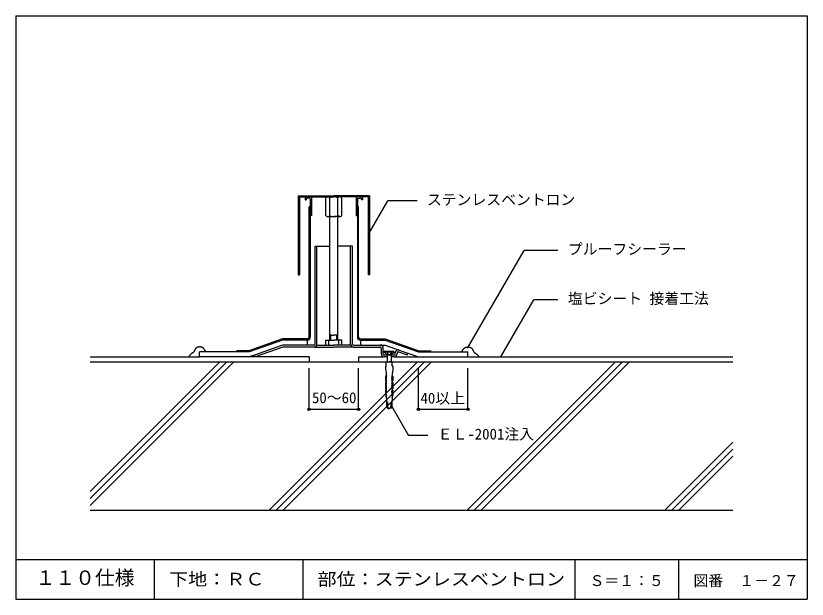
# Model space of a CAD drawing. Units: millimetres, scale not verified. Extents: x -405 to 395, y -614 to 616.
# Drawn here: x -405 to 395, y -614 to -24 of the extents above; entities that cross this region are included whole.
import ezdxf
from ezdxf.enums import TextEntityAlignment as Align

# ---------------------------------------------------------------- set-up
doc = ezdxf.new("R2010")
doc.units = ezdxf.units.MM
doc.header["$LTSCALE"] = 5
doc.header["$PDMODE"] = 32
doc.header["$PDSIZE"] = 2.5
doc.linetypes.add('DASHED3', pattern=[4, 3, -1])
for name, color, linetype in [('2-1', 4, 'Continuous'), ('2-2_in line', 7, 'Continuous'), ('2-3', 3, 'Continuous'), ('2-4_out line', 2, 'Continuous'), ('2-7_ビス', 7, 'Continuous'), ('2-8_drain他', 4, 'Continuous'), ('2-A_moji', 7, 'Continuous'), ('2-B_dim', 7, 'Continuous'), ('2-E_con他', 4, 'Continuous'), ('F-2', 7, 'Continuous'), ('F-5', 6, 'Continuous'), ('F-7', 1, 'Continuous'), ('F-A', 7, 'Continuous')]:
    doc.layers.add(name, color=color, linetype=linetype)
doc.styles.add('HG丸ｺﾞｼｯｸM-PRO', font='')
doc.styles.add('ＭＳ ゴシック', font='')
doc.styles.get('HG丸ｺﾞｼｯｸM-PRO').set_extended_font_data('HG丸ｺﾞｼｯｸM-PRO')
doc.styles.get('ＭＳ ゴシック').set_extended_font_data('MS Gothic')

msp = doc.modelspace()

# ---------------------------------------------------------------- linework, layer by layer
at = {"layer": '2-1'}
for p, q in [((-91.669, -226.539), (-91.669, -208.539)), ((-87.669, -226.539), (-87.669, -208.539)), ((-87.669, -352.423), (-87.669, -211.373)), ((-79.669, -226.539), (-79.669, -208.539)), ((-79.669, -352.423), (-79.669, -211.373)), ((-75.669, -226.539), (-75.669, -208.539)), ((-89.669, -227.539), (-83.669, -227.539)), ((-77.669, -227.539), (-83.669, -227.539)), ((-100.669, -257.423), (-87.669, -257.423)), ((-66.669, -257.423), (-79.669, -257.423)), ((-86.669, -347.423), (-83.669, -347.423)), ((-80.669, -347.423), (-83.669, -347.423)), ((-103.669, -359.423), (-83.669, -359.423)), ((-100.841, -357.423), (-83.669, -357.423)), ((-88.669, -357.423), (-88.669, -352.423)), ((-66.498, -357.423), (-83.669, -357.423)), ((-63.669, -359.423), (-83.669, -359.423)), ((-78.669, -357.423), (-78.669, -352.423))]:
    msp.add_line(p, q, dxfattribs=at)
for points in [[(-86.669, -352.423), (-86.669, -347.423), (-87.669, -346.846)], [(-80.669, -352.423), (-80.669, -347.423), (-79.669, -346.846)], [(-91.669, -357.423), (-91.669, -352.423), (-83.669, -352.423)], [(-75.669, -357.423), (-75.669, -352.423), (-83.669, -352.423)]]:
    msp.add_lwpolyline(points, dxfattribs=at)
for centre, radius, start, end in [((-89.669, -210.039), 2.5, 36.8699, 143.1301), ((-83.669, -216.039), 8.5, 90, 118.07249), ((-83.669, -216.039), 8.5, 61.92751, 90), ((-77.669, -210.039), 2.5, 36.8699, 143.1301), ((-89.669, -225.039), 2.5, 216.8699, 323.1301), ((-83.669, -219.039), 8.5, 241.92751, 270), ((-83.669, -219.039), 8.5, 270, 298.07249), ((-77.669, -225.039), 2.5, 216.8699, 323.1301)]:
    msp.add_arc(centre, radius, start, end, dxfattribs=at)
at = {"layer": '2-2_in line'}
for p, q in [((-110.669, -352.423), (-110.669, -357.423)), ((-56.669, -352.423), (-56.669, -357.423)), ((-36.669, -357.423), (-31.794, -357.423)), ((-31.794, -357.423), (-17.664, -362.447)), ((-163.995, -367.539), (-169.294, -369.423)), ((-8.969, -365.539), (1.956, -369.423)), ((-330.132, -374.423), (319.868, -374.423)), ((-108.669, -369.423), (-219.294, -369.423)), ((-58.669, -369.423), (-32.669, -369.423)), ((-22.669, -369.423), (51.956, -369.423))]:
    msp.add_line(p, q, dxfattribs=at)
at = {"layer": '2-3'}
for p, q in [((-119.669, -206.339), (-83.669, -206.339)), ((-119.669, -206.339), (-119.669, -286.339)), ((-119.669, -207.539), (-83.669, -207.539)), ((-118.469, -207.539), (-118.469, -286.339)), ((-47.669, -206.339), (-83.669, -206.339)), ((-47.669, -207.539), (-83.669, -207.539)), ((-48.869, -207.539), (-48.869, -286.339)), ((-47.669, -206.339), (-47.669, -286.339)), ((-112.751, -208.539), (-112.751, -210.539)), ((-112.751, -210.539), (-111.551, -210.539)), ((-111.551, -209.739), (-111.551, -210.539)), ((-108.469, -208.739), (-110.551, -208.739)), ((-107.469, -209.739), (-107.469, -349.223)), ((-106.269, -208.539), (-106.269, -226.339)), ((-61.069, -208.539), (-61.069, -226.339)), ((-59.869, -209.739), (-59.869, -349.223)), ((-58.869, -208.739), (-56.788, -208.739)), ((-55.788, -209.739), (-55.788, -210.539)), ((-54.588, -210.539), (-55.788, -210.539)), ((-54.588, -208.539), (-54.588, -210.539)), ((-107.469, -217.539), (-108.669, -217.539)), ((-108.669, -349.173), (-108.669, -217.539)), ((-59.869, -217.539), (-58.669, -217.539)), ((-58.669, -349.173), (-58.669, -217.539)), ((-106.269, -226.339), (-107.469, -226.339)), ((-61.069, -226.339), (-59.869, -226.339)), ((-102.669, -356.423), (-102.669, -257.423)), ((-102.669, -257.423), (-100.669, -257.423)), ((-100.669, -356.423), (-100.669, -257.423)), ((-66.669, -356.423), (-66.669, -257.423)), ((-64.669, -257.423), (-66.669, -257.423)), ((-64.669, -356.423), (-64.669, -257.423)), ((-119.669, -286.339), (-118.469, -286.339)), ((-47.669, -286.339), (-48.869, -286.339)), ((-135.669, -351.173), (-169.56, -363.223)), ((-110.669, -351.173), (-135.669, -351.173)), ((-56.669, -351.173), (-31.669, -351.173)), ((-31.669, -351.173), (2.221, -363.223)), ((-135.603, -352.423), (-169.353, -364.423)), ((-135.544, -357.423), (-163.995, -367.539)), ((-135.2, -359.423), (-163.325, -369.423)), ((-110.669, -352.423), (-135.603, -352.423)), ((-103.669, -357.423), (-135.544, -357.423)), ((-103.669, -359.423), (-135.2, -359.423)), ((-63.669, -357.423), (-36.669, -357.423)), ((-63.669, -359.423), (-36.669, -359.423)), ((-56.669, -352.423), (-31.736, -352.423)), ((-31.736, -352.423), (2.014, -364.423)), ((-181.669, -364.423), (-181.669, -363.223)), ((-169.56, -363.223), (-181.669, -363.223)), ((-169.353, -364.423), (-181.669, -364.423)), ((-163.325, -369.423), (-163.995, -367.539)), ((-35.669, -360.423), (-35.669, -366.423)), ((-33.669, -366.423), (-33.669, -360.423)), ((-32.669, -367.423), (-22.669, -367.423)), ((-21.669, -366.423), (-21.669, -365.274)), ((-19.669, -365.274), (-19.669, -366.423)), ((-18.334, -364.332), (-9.639, -367.423)), ((-17.664, -362.447), (-8.969, -365.539)), ((-9.639, -367.423), (-8.969, -365.539)), ((2.014, -364.423), (14.331, -364.423)), ((2.221, -363.223), (14.331, -363.223)), ((14.331, -364.423), (14.331, -363.223)), ((-29.669, -369.423), (-32.669, -369.423)), ((-22.669, -369.423), (-25.669, -369.423)), ((-330.132, -524.423), (319.868, -524.423))]:
    msp.add_line(p, q, dxfattribs=at)
for centre, radius, start, end in [((-111.751, -208.539), 1, 90, 180), ((-107.269, -208.539), 1, 0, 90), ((-60.069, -208.539), 1, 90, 180), ((-55.588, -208.539), 1, 0, 90), ((-110.551, -209.739), 1, 90, 180), ((-108.469, -209.739), 1, 0, 90), ((-58.869, -209.739), 1, 90, 180), ((-56.788, -209.739), 1, 0, 90), ((-110.669, -349.173), 2, 270, 0), ((-110.669, -349.223), 3.2, 270, 0), ((-56.669, -349.223), 3.2, 180, 270), ((-56.669, -349.173), 2, 180, 270), ((-103.669, -356.423), 3, 270, 0), ((-103.669, -356.423), 1, 270, 0), ((-63.669, -356.423), 3, 180, 270), ((-63.669, -356.423), 1, 180, 270), ((-36.669, -360.423), 3, 0, 90), ((-36.669, -360.423), 1, 0, 90), ((-32.669, -366.423), 3, 180, 270), ((-32.669, -366.423), 1, 180, 270), ((-22.669, -366.423), 3, 270, 0), ((-22.669, -366.423), 1, 270, 0), ((-18.669, -365.274), 3, 70.42687, 180), ((-18.669, -365.274), 1, 70.42687, 180)]:
    msp.add_arc(centre, radius, start, end, dxfattribs=at)
at = {"layer": '2-4_out line'}
for p, q in [((-181.669, -364.423), (-219.294, -364.423)), ((-219.294, -369.423), (-219.294, -364.423)), ((14.331, -364.423), (51.956, -364.423)), ((51.956, -369.423), (51.956, -364.423)), ((-330.132, -369.423), (-219.294, -369.423)), ((51.956, -369.423), (319.868, -369.423))]:
    msp.add_line(p, q, dxfattribs=at)
at = {"layer": '2-7_ビス'}
for p, q in [((-32.669, -364.048), (-32.669, -364.548)), ((-32.669, -364.548), (-29.794, -367.423)), ((-22.669, -364.548), (-32.669, -364.548)), ((-25.544, -367.423), (-29.794, -367.423)), ((-29.669, -367.423), (-29.669, -374.423)), ((-25.669, -367.423), (-25.669, -374.423)), ((-22.669, -364.548), (-25.544, -367.423)), ((-30.838, -394.048), (-30.838, -394.048)), ((-30.838, -394.048), (-30.838, -394.048)), ((-24.501, -394.048), (-24.501, -394.048)), ((-24.501, -394.048), (-24.501, -394.048)), ((-30.839, -409.715), (-30.405, -410.539)), ((-24.5, -409.715), (-24.934, -410.539))]:
    msp.add_line(p, q, dxfattribs=at)
at = {"layer": '2-7_ビス', "linetype": 'DASHED3'}
for p, q in [((-30.219, -364.548), (-30.219, -364.048)), ((-30.219, -364.548), (-29.137, -366.423)), ((-25.119, -364.548), (-26.202, -366.423)), ((-25.119, -364.548), (-25.119, -364.048))]:
    msp.add_line(p, q, dxfattribs=at)
at = {"layer": '2-7_ビス'}
for points in [[(-22.669, -364.548), (-22.669, -364.048), (-32.669, -364.048)], [(-30.669, -378.519), (-30.669, -374.423), (-27.669, -374.423)], [(-24.669, -378.519), (-24.669, -374.423), (-27.669, -374.423)], [(-30.669, -378.519), (-31.419, -379.343), (-31.419, -381.442), (-30.871, -385.56), (-30.629, -385.967), (-30.669, -385.967), (-30.669, -387.781), (-30.236, -388.606)], [(-24.669, -378.519), (-23.919, -379.343), (-23.919, -381.442), (-24.468, -385.56), (-24.71, -385.967), (-24.669, -385.967), (-24.669, -387.781), (-25.102, -388.606)], [(-30.366, -388.853), (-31.344, -388.853), (-31.344, -393.087), (-30.843, -394.048), (-30.838, -394.048)], [(-30.298, -390.172), (-30.806, -389.348), (-30.806, -388.853)], [(-30.298, -391.739), (-30.806, -390.915), (-30.806, -390.437), (-30.457, -390.42)], [(-30.355, -393.306), (-30.806, -392.481), (-30.806, -392.004), (-30.458, -391.987)], [(-25.041, -390.172), (-24.533, -389.348), (-24.533, -388.853)], [(-25.041, -391.739), (-24.533, -390.915), (-24.533, -390.437), (-24.882, -390.42)], [(-24.984, -393.306), (-24.533, -392.481), (-24.533, -392.004), (-24.881, -391.987)], [(-24.973, -388.853), (-23.994, -388.853), (-23.994, -393.087), (-24.496, -394.048), (-24.501, -394.048)], [(-30.806, -395.12), (-31.344, -395.12), (-31.344, -400.917), (-30.838, -401.881)], [(-30.838, -394.048), (-30.835, -393.57), (-30.517, -393.553)], [(-30.298, -396.439), (-30.806, -395.615), (-30.806, -395.12)], [(-30.298, -398.006), (-30.806, -397.181), (-30.806, -396.704), (-30.458, -396.687)], [(-30.298, -399.572), (-30.806, -398.748), (-30.806, -398.27), (-30.458, -398.253)], [(-30.355, -401.139), (-30.806, -400.315), (-30.806, -399.837), (-30.458, -399.82)], [(-25.041, -396.439), (-24.533, -395.615), (-24.533, -395.12)], [(-25.041, -398.006), (-24.533, -397.181), (-24.533, -396.704), (-24.881, -396.687)], [(-25.041, -399.572), (-24.533, -398.748), (-24.533, -398.27), (-24.881, -398.253)], [(-24.984, -401.139), (-24.533, -400.315), (-24.533, -399.837), (-24.881, -399.82)], [(-24.501, -394.048), (-24.504, -393.57), (-24.822, -393.553)], [(-24.533, -395.12), (-23.994, -395.12), (-23.994, -400.917), (-24.501, -401.881)], [(-30.806, -402.953), (-31.344, -402.953), (-31.344, -406.201), (-30.839, -409.715), (-30.838, -409.237), (-30.529, -409.22)], [(-30.838, -401.881), (-30.835, -401.404), (-30.514, -401.387)], [(-30.385, -408.972), (-30.835, -408.148), (-30.833, -407.67), (-30.511, -407.653)], [(-30.362, -407.406), (-30.826, -406.581), (-30.822, -406.104), (-30.488, -406.087)], [(-30.33, -405.839), (-30.81, -405.015), (-30.806, -404.537), (-30.458, -404.52)], [(-30.298, -404.272), (-30.806, -403.448), (-30.806, -402.953)], [(-25.041, -404.272), (-24.533, -403.448), (-24.533, -402.953)], [(-25.009, -405.839), (-24.528, -405.015), (-24.533, -404.537), (-24.881, -404.52)], [(-24.977, -407.406), (-24.513, -406.581), (-24.517, -406.104), (-24.851, -406.087)], [(-24.954, -408.972), (-24.504, -408.148), (-24.506, -407.67), (-24.828, -407.653)], [(-24.501, -401.881), (-24.504, -401.404), (-24.825, -401.387)], [(-24.533, -402.953), (-23.994, -402.953), (-23.994, -406.201), (-24.5, -409.715), (-24.501, -409.237), (-24.81, -409.22)], [(-30.535, -410.787), (-30.669, -410.787), (-30.669, -411.57), (-30.519, -411.57), (-30.519, -413.178), (-30.513, -413.178)], [(-30.463, -413.508), (-30.463, -419.458), (-30.022, -420.109), (-29.019, -421.423), (-28.87, -421.423), (-29.955, -419.458), (-29.955, -415.487)], [(-29.372, -415.487), (-29.372, -419.458), (-28.287, -421.423), (-27.669, -421.423)], [(-25.967, -415.487), (-25.967, -419.458), (-27.052, -421.423), (-27.669, -421.423)], [(-24.876, -413.508), (-24.876, -419.458), (-25.317, -420.109), (-26.319, -421.423), (-26.469, -421.423), (-25.384, -419.458), (-25.384, -415.487)], [(-24.804, -410.787), (-24.669, -410.787), (-24.669, -411.57), (-24.819, -411.57), (-24.819, -413.178), (-24.826, -413.178)]]:
    msp.add_lwpolyline(points, dxfattribs=at)
at = {"layer": '2-7_ビス', "linetype": 'DASHED3'}
msp.add_arc((-27.669, -365.313), 1.84, 217.11751, 322.88248, dxfattribs=at)
at = {"layer": '2-7_ビス'}
for centre, major_axis, start_param, end_param in [((-30.505, -390.197), (0, -0.229), 0.2312026, 1.6765256), ((-30.505, -391.763), (0, -0.229), 0.2312026, 1.6765256), ((-30.377, -388.681), (0, -0.172), 0.06848, 2.1628795), ((-24.962, -388.681), (0, -0.172), 4.1203058, 6.2147054), ((-24.834, -390.197), (0, -0.229), 4.6066597, 6.0519827), ((-24.834, -391.763), (0, -0.229), 4.6066597, 6.0519827), ((-30.86, -394.584), (0, -0.536), 0.0442118, 3.0973809), ((-30.562, -393.33), (0, -0.229), 0.2312026, 1.6765256), ((-30.505, -396.463), (0, -0.229), 0.2312026, 1.6765256), ((-30.505, -398.03), (0, -0.229), 0.2312026, 1.6765256), ((-30.505, -399.597), (0, -0.229), 0.2312026, 1.6765256), ((-24.834, -396.463), (0, -0.229), 4.6066597, 6.0519827), ((-24.834, -398.03), (0, -0.229), 4.6066597, 6.0519827), ((-24.834, -399.597), (0, -0.229), 4.6066597, 6.0519827), ((-24.777, -393.33), (0, -0.229), 4.6066597, 6.0519827), ((-24.479, -394.584), (0, -0.536), 3.1858044, 6.2389735), ((-30.86, -402.417), (0, -0.536), 0.0442118, 3.0973809), ((-30.57, -407.43), (0, -0.229), 0.2312026, 1.6765256), ((-30.563, -401.163), (0, -0.229), 0.2312026, 1.6765256), ((-30.538, -405.863), (0, -0.229), 0.2312026, 1.6765256), ((-30.505, -404.297), (0, -0.229), 0.2312026, 1.6765256), ((-24.834, -404.297), (0, -0.229), 4.6066597, 6.0519827), ((-24.801, -405.863), (0, -0.229), 4.6066597, 6.0519827), ((-24.776, -401.163), (0, -0.229), 4.6066597, 6.0519827), ((-24.769, -407.43), (0, -0.229), 4.6066597, 6.0519827), ((-24.479, -402.417), (0, -0.536), 3.1858044, 6.2389735), ((-30.592, -408.997), (0, -0.229), 0.2312026, 1.6765256), ((-30.548, -410.613), (0, -0.174), 0.0818475, 2.1771705), ((-31.189, -413.472), (0, -0.8), 1.5261677, 1.947508), ((-29.664, -415.497), (0, -0.321), 1.5390306, 4.6806232), ((-25.675, -415.497), (0, -0.321), 1.6025621, 4.7441547), ((-24.747, -408.997), (0, -0.229), 4.6066597, 6.0519827), ((-24.791, -410.613), (0, -0.174), 4.1060148, 6.2013378), ((-24.15, -413.472), (0, -0.8), 4.3356773, 4.7570176)]:
    msp.add_ellipse(centre, major_axis=major_axis, ratio=0.909574, start_param=start_param, end_param=end_param, dxfattribs=at)
at = {"layer": '2-8_drain他', "color": 7}
for p, q in [((-108.669, -369.423), (-108.669, -374.423)), ((-58.669, -369.423), (-58.669, -374.423))]:
    msp.add_line(p, q, dxfattribs=at)
for points in [[(-217.692, -359.452), (-217.901, -359.412), (-218.112, -359.379), (-218.235, -359.362), (-218.383, -359.343), (-218.639, -359.316), (-218.896, -359.297), (-219.152, -359.288), (-219.407, -359.289), (-219.661, -359.303), (-219.808, -359.318), (-219.915, -359.332), (-220.099, -359.361), (-220.283, -359.395), (-220.467, -359.433), (-220.651, -359.473), (-220.836, -359.513), (-220.944, -359.536), (-221.066, -359.562), (-221.276, -359.605), (-221.486, -359.651), (-221.693, -359.704), (-221.896, -359.766), (-222.092, -359.842), (-222.203, -359.893), (-222.302, -359.947), (-222.467, -360.05), (-222.626, -360.166), (-222.776, -360.294), (-222.919, -360.432), (-223.055, -360.577), (-223.131, -360.664), (-223.215, -360.766), (-223.353, -360.947), (-223.483, -361.134), (-223.607, -361.324), (-223.724, -361.518), (-223.837, -361.714), (-223.901, -361.829), (-223.968, -361.952)], [(-213.297, -364.423), (-213.316, -364.292), (-213.349, -364.067), (-213.386, -363.844), (-213.431, -363.624), (-213.487, -363.407), (-213.556, -363.195), (-213.603, -363.075), (-213.644, -362.983), (-213.723, -362.828), (-213.81, -362.676), (-213.904, -362.527), (-214.004, -362.382), (-214.109, -362.239), (-214.171, -362.158), (-214.245, -362.063), (-214.376, -361.902), (-214.508, -361.745), (-214.644, -361.589), (-214.781, -361.436), (-214.92, -361.284), (-215.001, -361.197), (-215.087, -361.106), (-215.236, -360.95), (-215.388, -360.797), (-215.543, -360.646), (-215.702, -360.5), (-215.865, -360.359), (-215.963, -360.279), (-216.05, -360.21), (-216.205, -360.096), (-216.364, -359.988), (-216.527, -359.887), (-216.695, -359.795), (-216.866, -359.711), (-216.968, -359.667), (-217.081, -359.623), (-217.281, -359.556), (-217.485, -359.499), (-217.692, -359.452)], [(45.958, -364.423), (45.977, -364.292), (46.01, -364.067), (46.047, -363.844), (46.093, -363.624), (46.148, -363.407), (46.217, -363.195), (46.264, -363.075), (46.305, -362.983), (46.384, -362.828), (46.471, -362.676), (46.565, -362.527), (46.665, -362.382), (46.77, -362.239), (46.832, -362.158), (46.906, -362.063), (47.037, -361.902), (47.17, -361.745), (47.305, -361.589), (47.442, -361.436), (47.581, -361.284), (47.662, -361.197), (47.748, -361.106), (47.897, -360.95), (48.049, -360.797), (48.204, -360.646), (48.363, -360.5), (48.526, -360.359), (48.624, -360.279), (48.711, -360.21), (48.866, -360.096), (49.025, -359.988), (49.188, -359.887), (49.356, -359.795), (49.527, -359.711), (49.629, -359.667), (49.742, -359.623), (49.942, -359.556), (50.146, -359.499), (50.353, -359.452)], [(50.353, -359.452), (50.562, -359.412), (50.773, -359.379), (50.896, -359.362), (51.044, -359.343), (51.3, -359.316), (51.557, -359.297), (51.813, -359.288), (52.068, -359.289), (52.322, -359.303), (52.469, -359.318), (52.576, -359.332), (52.76, -359.361), (52.944, -359.395), (53.128, -359.433), (53.312, -359.473), (53.497, -359.513), (53.605, -359.536), (53.727, -359.562), (53.938, -359.605), (54.147, -359.651), (54.354, -359.704), (54.557, -359.766), (54.753, -359.842), (54.864, -359.893), (54.963, -359.947), (55.129, -360.05), (55.287, -360.166), (55.437, -360.294), (55.581, -360.432), (55.716, -360.577), (55.792, -360.664), (55.876, -360.766), (56.014, -360.947), (56.144, -361.134), (56.268, -361.324), (56.385, -361.518), (56.498, -361.714), (56.562, -361.829), (56.629, -361.952)], [(-228.959, -367.298), (-229.122, -367.471), (-229.213, -367.575), (-229.265, -367.637), (-229.351, -367.747), (-229.433, -367.859), (-229.511, -367.975), (-229.584, -368.093), (-229.651, -368.214), (-229.687, -368.286), (-229.734, -368.388), (-229.805, -368.566), (-229.867, -368.749), (-229.921, -368.935), (-229.971, -369.123), (-230.016, -369.313), (-230.042, -369.423)], [(-223.968, -361.952), (-224.082, -362.165), (-224.194, -362.379), (-224.305, -362.594), (-224.416, -362.81), (-224.527, -363.026), (-224.592, -363.152), (-224.681, -363.321), (-224.837, -363.61), (-225.001, -363.895), (-225.176, -364.172), (-225.365, -364.438), (-225.57, -364.691), (-225.698, -364.83), (-225.744, -364.877), (-225.826, -364.957), (-225.91, -365.034), (-225.997, -365.108), (-226.086, -365.179), (-226.177, -365.247), (-226.231, -365.284), (-226.321, -365.344), (-226.479, -365.44), (-226.64, -365.532), (-226.803, -365.62), (-226.966, -365.709), (-227.127, -365.801), (-227.219, -365.857), (-227.311, -365.916), (-227.467, -366.024), (-227.619, -366.137), (-227.769, -366.254), (-227.916, -366.375), (-228.062, -366.497), (-228.147, -366.568), (-228.252, -366.658), (-228.434, -366.813), (-228.613, -366.97), (-228.789, -367.131), (-228.959, -367.298)], [(56.629, -361.952), (56.743, -362.165), (56.855, -362.379), (56.966, -362.594), (57.077, -362.81), (57.188, -363.026), (57.253, -363.152), (57.342, -363.321), (57.498, -363.61), (57.662, -363.895), (57.837, -364.172), (58.026, -364.438), (58.231, -364.691), (58.359, -364.83), (58.405, -364.877), (58.487, -364.957), (58.571, -365.034), (58.658, -365.108), (58.747, -365.179), (58.838, -365.247), (58.892, -365.284), (58.982, -365.344), (59.14, -365.44), (59.301, -365.532), (59.464, -365.62), (59.627, -365.709), (59.788, -365.801), (59.88, -365.857), (59.972, -365.916), (60.128, -366.024), (60.28, -366.137), (60.43, -366.254), (60.577, -366.375), (60.723, -366.497), (60.808, -366.568), (60.914, -366.658), (61.095, -366.813), (61.274, -366.97), (61.45, -367.131), (61.62, -367.298)], [(61.62, -367.298), (61.783, -367.471), (61.874, -367.575), (61.926, -367.637), (62.012, -367.747), (62.094, -367.859), (62.172, -367.975), (62.245, -368.093), (62.312, -368.214), (62.348, -368.286), (62.395, -368.388), (62.466, -368.566), (62.528, -368.749), (62.583, -368.935), (62.632, -369.123), (62.677, -369.313), (62.703, -369.423)]]:
    msp.add_lwpolyline(points, dxfattribs=at)
at = {"layer": '2-A_moji'}
for p, q in [((-48.929, -245.78), (-29.215, -211.634)), ((0.449, -211.634), (-29.215, -211.634)), ((51.544, -360.687), (108.731, -261.634)), ((142.929, -261.634), (108.731, -261.634)), ((85.034, -369.423), (118.399, -311.634)), ((142.929, -311.634), (118.399, -311.634)), ((-26.269, -417.232), (-8.084, -448.73)), ((11.331, -448.73), (-8.084, -448.73))]:
    msp.add_line(p, q, dxfattribs=at)
at = {"layer": '2-B_dim'}
for p, q in [((-108.669, -422.415), (-108.669, -380.887)), ((-58.669, -422.415), (-58.669, -380.887)), ((1.956, -422.415), (1.956, -380.887)), ((-108.669, -422.415), (-58.669, -422.415))]:
    msp.add_line(p, q, dxfattribs=at)
msp.add_lwpolyline([(1.956, -422.415), (51.956, -422.415), (51.956, -380.887)], dxfattribs=at)
for p in [(-108.669, -422.415), (-58.669, -422.415)]:
    msp.add_point(p, dxfattribs=at)
at = {"layer": '2-B_dim', "color": 1}
for p in [(1.956, -422.415), (51.956, -422.415)]:
    msp.add_point(p, dxfattribs=at)
at = {"layer": '2-E_con他'}
for p, q in [((-330.132, -505.594), (-198.961, -374.423)), ((-330.132, -519.736), (-184.819, -374.423)), ((-330.132, -512.665), (-191.89, -374.423)), ((-148.961, -524.423), (1.039, -374.423)), ((-141.89, -524.423), (8.11, -374.423)), ((-134.819, -524.423), (15.181, -374.423)), ((51.039, -524.423), (201.039, -374.423)), ((58.11, -524.423), (208.11, -374.423)), ((65.181, -524.423), (215.181, -374.423)), ((251.039, -524.423), (319.868, -455.594)), ((258.11, -524.423), (319.868, -462.665)), ((265.181, -524.423), (319.868, -469.736))]:
    msp.add_line(p, q, dxfattribs=at)
at = {"layer": 'F-2'}
for p, q in [((-115.132, -574.423), (-115.132, -614.423)), ((159.868, -574.423), (159.868, -614.423)), ((264.868, -574.423), (264.868, -614.423))]:
    msp.add_line(p, q, dxfattribs=at)
at = {"layer": 'F-5'}
for p, q in [((-405.132, -574.423), (394.868, -574.423)), ((-265.132, -574.423), (-265.132, -614.423))]:
    msp.add_line(p, q, dxfattribs=at)
at = {"layer": 'F-7'}
for p, q in [((-405.132, -24.423), (394.868, -24.423)), ((-405.132, -24.423), (-405.132, -614.423)), ((394.868, -24.423), (394.868, -614.423)), ((-405.132, -614.423), (394.868, -614.423))]:
    msp.add_line(p, q, dxfattribs=at)

# ---------------------------------------------------------------- texts
at = {"layer": '2-A_moji', "style": 'ＭＳ ゴシック'}
for s, p in [('ステンレスベントロン', (10.449, -219.134)), ('プルーフシーラー', (152.929, -269.134)), ('塩ビシート 接着工法', (152.929, -319.134)), ('ＥＬ-2001注入', (21.331, -456.23))]:
    msp.add_text(s, height=11, dxfattribs=at).set_placement(p, align=Align.BOTTOM_LEFT)
at = {"layer": '2-B_dim', "style": 'ＭＳ ゴシック'}
for s, p in [('50～60', (-105.751, -419.476)), ('40以上', (3.968, -419.915))]:
    msp.add_text(s, height=11, dxfattribs=at).set_placement(p, align=Align.BOTTOM_LEFT)
at = {"layer": 'F-A', "style": 'HG丸ｺﾞｼｯｸM-PRO'}
for s, height, p in [('１１０仕様', 14.66, (-385.132, -604.423)), ('Ｓ＝１：５', 11, (174.868, -604.423)), ('図番', 11, (279.868, -604.423)), ('１－２７', 11, (326.286, -604.423))]:
    msp.add_text(s, height=height, dxfattribs=at).set_placement(p, align=Align.BOTTOM_LEFT)
at = {"layer": 'F-A', "style": 'HG丸ｺﾞｼｯｸM-PRO', "width": 1.1}
for s, p in [('下地：ＲＣ', (-250.132, -604.423)), ('部位：ステンレスベントロン', (-100.132, -604.423))]:
    msp.add_text(s, height=12.83, dxfattribs=at).set_placement(p, align=Align.BOTTOM_LEFT)

doc.saveas('drawing.dxf')
